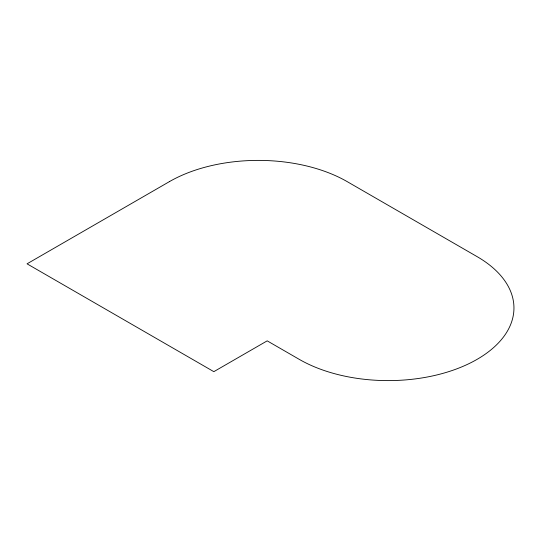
<?xml version="1.0" encoding="UTF-8"?>
<svg xmlns="http://www.w3.org/2000/svg" width="541" height="541" viewBox="0 0 541 541"><rect width="100%" height="100%" fill="white"/><g stroke="black" fill="none" stroke-linecap="round" stroke-linejoin="round"><path stroke-width="0.81" d="M169.36 181.661L27.05 263.825L213.83 371.66L267.2 340.85L299.22 359.339A125.789 72.622 0 0 0 477.108 359.339A125.789 72.622 0 0 0 477.108 256.637L347.248 181.661A125.789 72.622 0 0 0 169.36 181.661"/></g></svg>
